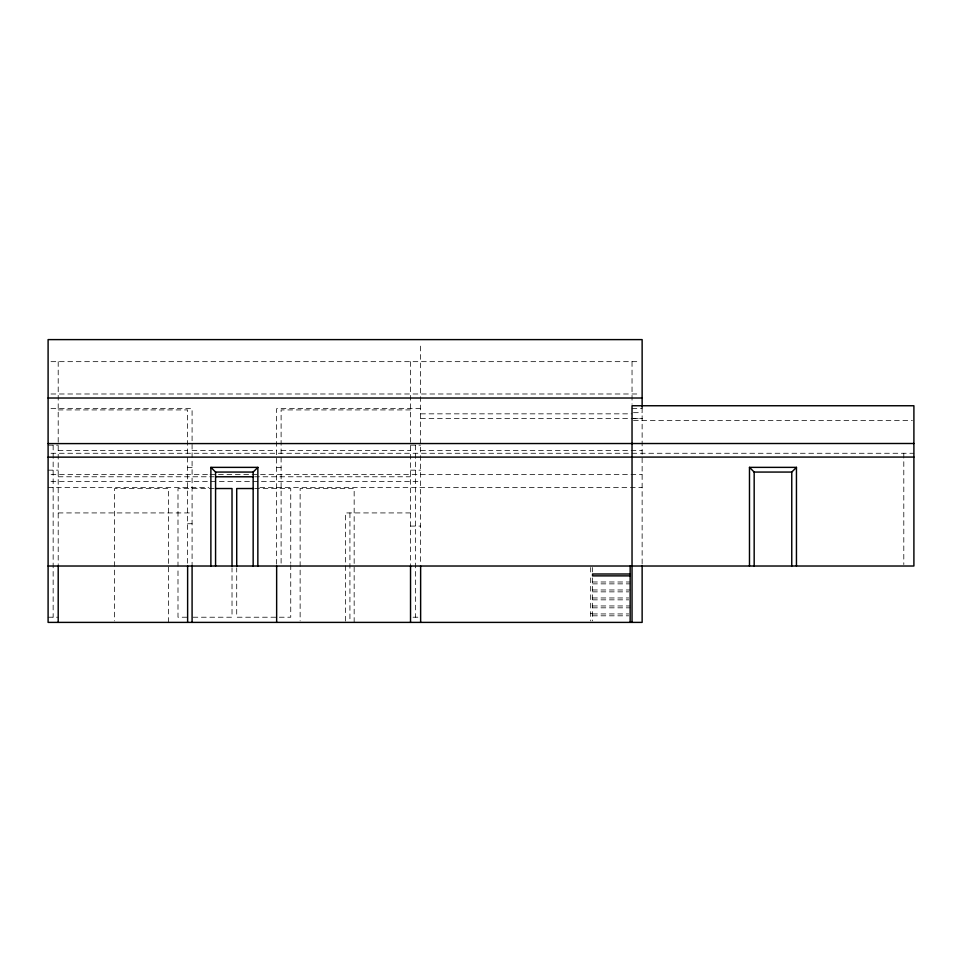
<?xml version="1.0" encoding="UTF-8"?>
<svg xmlns="http://www.w3.org/2000/svg" width="962" height="962" viewBox="0 0 962 962"><rect width="100%" height="100%" fill="white"/><g stroke="black" fill="none" stroke-linecap="round" stroke-linejoin="round"><path stroke-width="0.72" stroke-dasharray="4.81 3.61" d="M50.986 361.664L639.249 361.664M50.986 393.987L639.249 393.987M50.986 408.646L192.087 408.646L192.087 566.017M420.635 408.646L276.647 408.646L276.647 566.017M632.034 408.646L642.135 408.646M58.201 409.92L187.626 409.92L187.626 566.017M410.533 409.92L281.108 409.92L281.108 566.017M633.477 412.674L642.135 412.674M420.635 413.84L632.034 413.84M420.635 418.518L642.135 418.518M633.477 418.674L642.135 418.674M633.477 420.382L912.397 420.382M48.1 445.153L58.201 445.153M410.533 445.153L420.635 445.153M58.201 450.384L187.626 450.384M192.087 450.384L276.647 450.384M281.108 450.384L410.533 450.384M420.635 450.384L642.135 450.384M50.986 453.27L913.9 453.27M187.626 467.364L192.087 467.364M276.647 467.364L281.108 467.364M48.1 470.153L58.201 470.153M410.533 470.153L420.635 470.153M51.094 474.591L208.61 474.591M210.113 474.591L250.613 474.591M252.116 474.591L642.135 474.591M58.201 476.779L214.129 476.779M254.605 476.779L410.533 476.779M50.986 481.457L420.635 481.457M48.1 487.373L208.826 487.373M259.908 487.373L642.135 487.373M214.009 488.528L177.994 488.528L177.994 566.341M254.726 488.528L290.74 488.528L290.74 563.347M58.201 512.926L192.087 512.926M410.533 512.926L345.466 512.926L345.466 622.39M187.626 523.737L192.087 523.737M410.533 526.082L420.635 526.082M592.568 581.986L630.158 581.986M592.568 583.862L630.158 583.862M592.568 589.971L630.158 589.971M592.568 591.858L628.703 591.858M592.568 597.955L628.703 597.955M592.568 599.843L628.703 599.843M592.568 605.952L630.158 605.952M592.568 607.828L630.158 607.828M590.692 613.636L592.568 613.636M592.568 613.936L628.703 613.936M592.568 615.812L628.703 615.812M48.1 617.219L58.201 617.219M187.001 617.219L177.994 617.219L177.994 567.833M193.001 617.219L232.022 617.219L232.022 567.833M413.059 617.219L418.109 617.219M903.799 453.27L903.799 564.538M642.135 407.371L642.135 564.538M632.034 361.664L632.034 404.244M592.568 567.508L592.568 571.969M592.568 577.921L592.568 620.935M590.692 567.508L590.692 571.969M590.692 577.921L590.692 620.935M420.635 346.128L420.635 564.694M415.584 445.153L415.584 617.219M410.533 361.664L410.533 564.694M354.16 622.39L354.16 488.528L300.132 488.528L300.132 620.899M349.927 512.926L349.927 622.39M290.74 564.85L290.74 617.219L236.712 617.219L236.712 567.833M168.603 622.39L168.603 488.528L114.574 488.528L114.574 620.899M58.201 361.664L58.201 564.694M53.151 445.153L53.151 617.219"/><path stroke-width="1.44" d="M253.162 566.017L253.162 472.065L257.852 467.364L210.882 467.364L210.882 566.017M791.762 566.017L791.762 472.065L796.452 467.364L749.482 467.364L749.482 566.017M48.1 398.015L642.135 398.015M913.9 443.494L48.1 443.602M48.1 457.142L913.9 457.07M210.882 467.364L215.572 472.065L253.162 472.065M749.482 467.364L754.172 472.065L791.762 472.065M215.62 476.779L253.102 476.779M215.512 488.528L232.022 488.528L232.022 566.341M253.222 488.528L236.712 488.528L236.712 566.341M48.1 566.017L913.9 566.017L913.9 405.748L632.034 405.748L632.034 622.39M630.158 574.001L592.568 574.001L592.568 575.877L630.158 575.877M796.452 467.364L796.452 566.017M754.172 472.065L754.172 566.017M642.135 407.179L642.135 339.61L48.1 339.61L48.1 622.39L642.135 622.39L642.135 565.428M630.158 566.017L630.158 622.39M420.635 566.017L420.635 622.39M410.533 566.017L410.533 622.39M276.647 566.017L276.647 622.39M257.852 467.364L257.852 566.017M215.572 472.065L215.572 566.017M192.087 566.017L192.087 622.39M187.626 566.017L187.626 622.39M58.201 566.017L58.201 622.39"/></g></svg>
